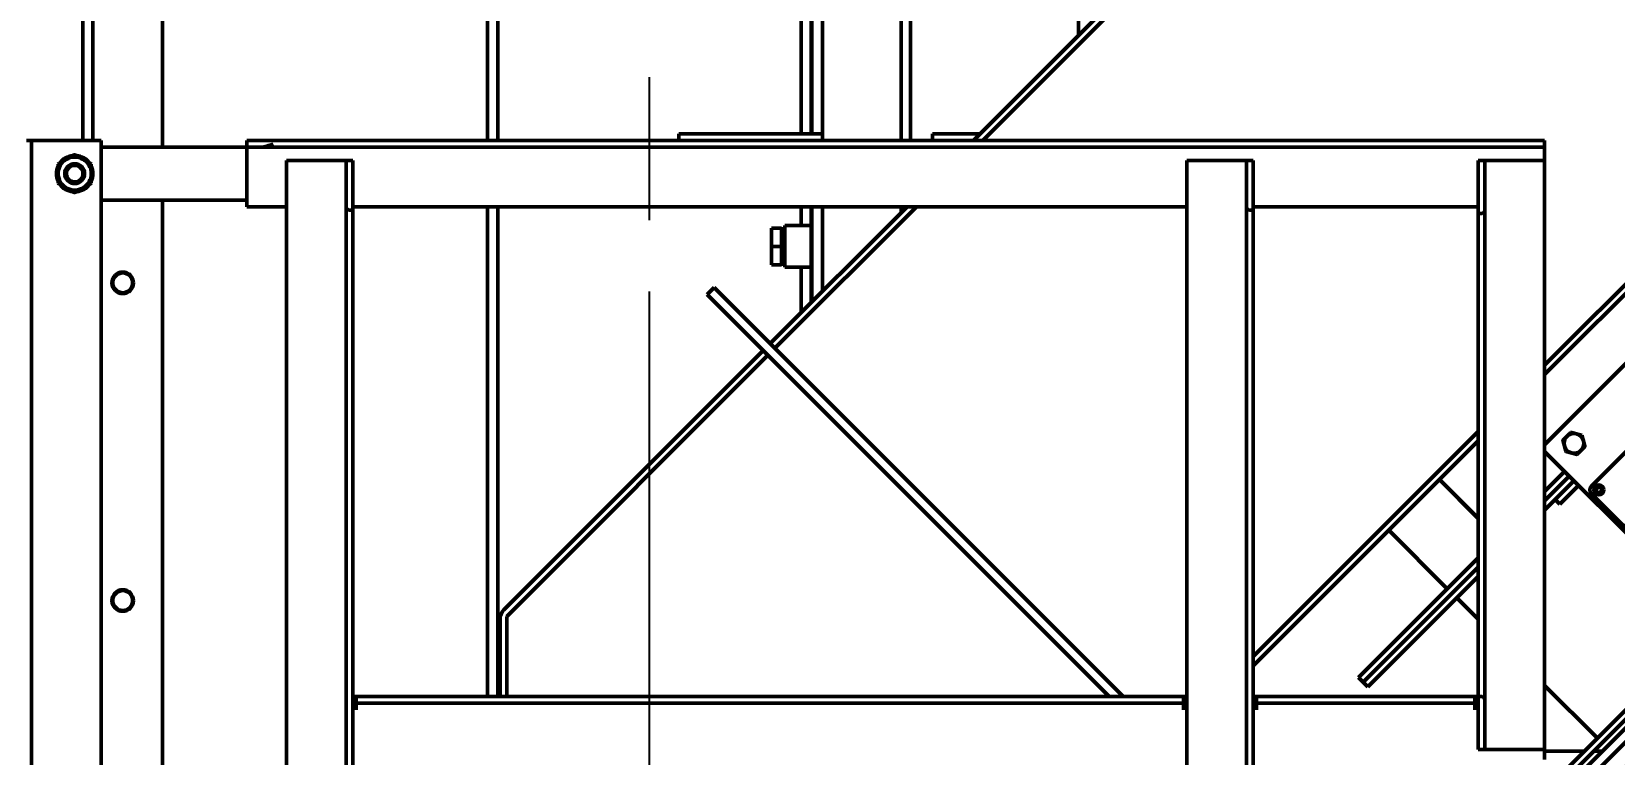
# Model space of a CAD drawing. Header units: inches. Extents: x 11 to 1621, y 11 to 1332.
# Drawn here: x 1144.5 to 1204.3, y 388.3 to 415.6 of the extents above; entities that cross this region are included whole.
import ezdxf

# ---------------------------------------------------------------- set-up
doc = ezdxf.new("R2010")
doc.units = ezdxf.units.IN
doc.header["$LTSCALE"] = 48
doc.header["$MEASUREMENT"] = 0
doc.linetypes.add('CHAIN', pattern=[0.7087, 0.4724, -0.0591, 0.1181, -0.0591])
for name, color, linetype, lineweight in [('Centerline (ANSI)', 7, 'Continuous', 25), ('Dimension (ANSI)', 7, 'Continuous', 25), ('Visible (ANSI)', 7, 'Continuous', 50)]:
    doc.layers.add(name, color=color, linetype=linetype, lineweight=lineweight)
doc.styles.add('Dimension Text', font='tahoma.ttf')
doc.dimstyles.new('ELC FT', dxfattribs={"dimscale": 48, "dimtxt": 0.12, "dimasz": 0.098425, "dimexe": 0.05, "dimexo": 0.1, "dimgap": 0.031496, "dimtad": 1, "dimdec": 5, "dimzin": 3, "dimdsep": 46, "dimlunit": 4, "dimtxsty": 'Dimension Text', "dimcen": 0.09, "dimdle": 0.5, "dimclrd": 5, "dimclre": 5, "dimclrt": 256, "dimadec": 1, "dimazin": 3, "dimtfac": 0.833333, "dimtofl": 0, "dimtmove": 0, "dimatfit": 3, "dimfxl": 0, "dimfrac": 2, "dimtolj": 1, "dimtzin": 0, "dimlwd": 25, "dimlwe": 25, "dimarcsym": 0})

# ---------------------------------------------------------------- blocks, each defined once
blk = doc.blocks.new('*D32')
at = {"layer": 'Defpoints', "color": 0, "linetype": 'Continuous', "transparency": 16777216}
for p in [(1009.144, 460.889), (1167.944, 460.889), (1018.545, 291.451)]:
    blk.add_point(p, dxfattribs=at)
at = {"layer": 'Dimension (ANSI)', "color": 5, "linetype": 'Continuous', "lineweight": 25, "transparency": 16777216}
for p, q in [((1163.144, 460.889), (1006.744, 460.889)), ((1009.144, 296.176), (1009.144, 456.165)), ((1013.745, 291.451), (1006.744, 291.451))]:
    blk.add_line(p, q, dxfattribs=at)
at = {"layer": 'Dimension (ANSI)', "color": 5, "linetype": 'Continuous', "transparency": 16777216}
for points in [[(1008.356, 456.165), (1009.931, 456.165), (1009.144, 460.889)], [(1008.356, 296.176), (1009.931, 296.176), (1009.144, 291.451)]]:
    blk.add_solid(points, dxfattribs=at)
at = {"layer": 'Dimension (ANSI)', "linetype": 'Continuous', "lineweight": 25, "transparency": 16777216, "insert": (1003.996, 376.17), "char_height": 5.76, "attachment_point": 5, "rotation": 90, "style": 'Dimension Text'}
blk.add_mtext('\\A1;14\'-1 7/16"', dxfattribs=at)
blk = doc.blocks.new('*D51')
at = {"layer": 'Defpoints', "color": 0, "linetype": 'Continuous', "transparency": 16777216}
for p in [(1146.447, 546.451), (994.545, 291.451), (1018.545, 291.451)]:
    blk.add_point(p, dxfattribs=at)
at = {"layer": 'Dimension (ANSI)', "color": 5, "linetype": 'Continuous', "lineweight": 25, "transparency": 16777216}
for p, q in [((1141.647, 546.451), (992.145, 546.451)), ((994.545, 541.727), (994.545, 296.176)), ((1013.745, 291.451), (992.145, 291.451))]:
    blk.add_line(p, q, dxfattribs=at)
at = {"layer": 'Dimension (ANSI)', "color": 5, "linetype": 'Continuous', "transparency": 16777216}
for points in [[(993.758, 541.727), (995.333, 541.727), (994.545, 546.451)], [(993.758, 296.176), (995.333, 296.176), (994.545, 291.451)]]:
    blk.add_solid(points, dxfattribs=at)
at = {"layer": 'Dimension (ANSI)', "linetype": 'Continuous', "lineweight": 25, "transparency": 16777216, "insert": (990.034, 418.951), "char_height": 5.76, "attachment_point": 5, "rotation": 90, "style": 'Dimension Text'}
blk.add_mtext('\\A1;21\'-3"', dxfattribs=at)

msp = doc.modelspace()

# ---------------------------------------------------------------- linework, layer by layer
at = {"layer": 'Centerline (ANSI)', "linetype": 'CHAIN', "ltscale": 0.952448}
msp.add_line((1167.836979, 286.951101), (1167.836979, 506.511101), dxfattribs=at)
at = {"layer": 'Visible (ANSI)'}
for p, q in [((1149.446979, 504.524324), (1149.446979, 411.201101)), ((1146.446979, 411.451101), (1146.446979, 503.33346)), ((1146.821979, 503.437014), (1146.821979, 411.451101)), ((1161.726979, 411.451101), (1161.726979, 500.321101)), ((1162.106979, 411.451101), (1162.106979, 500.701101)), ((1173.946979, 411.701101), (1173.946979, 453.201101)), ((1173.974406, 411.701101), (1173.974406, 453.201101)), ((1174.377883, 411.451101), (1174.377883, 453.201101)), ((1177.337918, 411.451101), (1177.337918, 453.201101)), ((1177.694035, 411.451101), (1177.694035, 453.201101)), ((1184.041817, 415.424725), (1184.041817, 453.201101)), ((1180.068193, 411.451101), (1202.59803, 433.980938)), ((1202.774807, 433.804162), (1180.421746, 411.451101)), ((1173.566979, 411.701101), (1173.566979, 431.451101)), ((1201.634479, 402.965349), (1213.436313, 414.767183)), ((1213.46226, 414.439577), (1201.634479, 402.611796)), ((1144.509479, 411.451101), (1144.319479, 411.451101)), ((1144.509479, 411.451101), (1144.889479, 411.451101)), ((1144.509479, 379.412161), (1144.509479, 411.451101)), ((1144.889479, 411.451101), (1146.944479, 411.451101)), ((1147.134479, 411.451101), (1146.944479, 411.451101)), ((1147.134479, 411.451101), (1147.134479, 380.499471)), ((1147.145814, 411.201101), (1147.134479, 411.201101)), ((1147.145814, 411.201101), (1152.634479, 411.201101)), ((1153.634479, 411.451101), (1152.634479, 411.451101)), ((1152.634479, 411.201101), (1152.634479, 411.451101)), ((1152.634479, 411.201101), (1153.159506, 411.201101)), ((1152.634479, 411.201101), (1152.634479, 410.951101)), ((1201.634479, 411.201101), (1153.159506, 411.201101)), ((1201.634479, 411.451101), (1153.634479, 411.451101)), ((1168.946979, 411.701101), (1174.377883, 411.701101)), ((1168.946979, 411.451101), (1168.946979, 411.701101)), ((1178.522241, 411.701101), (1180.318193, 411.701101)), ((1178.522241, 411.451101), (1178.522241, 411.701101)), ((1201.634479, 411.451101), (1201.634479, 411.321101)), ((1201.634479, 411.201101), (1201.634479, 411.321101)), ((1201.634479, 411.201101), (1201.634479, 410.951101)), ((1152.634479, 410.951101), (1152.634479, 409.071101)), ((1154.134479, 362.701101), (1154.134479, 410.701101)), ((1154.134479, 410.701101), (1154.254479, 410.701101)), ((1156.134479, 410.701101), (1154.254479, 410.701101)), ((1156.384479, 410.701101), (1156.134479, 410.701101)), ((1156.384479, 410.701101), (1156.384479, 408.946101)), ((1156.634479, 410.701101), (1156.384479, 410.701101)), ((1156.634479, 408.826101), (1156.634479, 410.701101)), ((1188.134479, 370.706745), (1188.134479, 410.701101)), ((1188.134479, 410.701101), (1188.254479, 410.701101)), ((1190.134479, 410.701101), (1188.254479, 410.701101)), ((1190.384479, 410.701101), (1190.134479, 410.701101)), ((1190.384479, 410.701101), (1190.384479, 408.946101)), ((1190.634479, 410.701101), (1190.384479, 410.701101)), ((1190.634479, 408.826101), (1190.634479, 410.701101)), ((1199.134479, 408.701101), (1199.134479, 410.701101)), ((1199.134479, 410.701101), (1199.384479, 410.701101)), ((1199.384479, 410.701101), (1199.384479, 408.821101)), ((1199.634479, 410.701101), (1199.384479, 410.701101)), ((1201.514479, 410.701101), (1199.634479, 410.701101)), ((1201.514479, 410.701101), (1201.634479, 410.701101)), ((1201.634479, 410.951101), (1201.634479, 410.701101)), ((1201.634479, 388.451101), (1201.634479, 410.701101)), ((1147.145814, 409.201101), (1147.134479, 409.201101)), ((1152.634479, 409.201101), (1147.145814, 409.201101)), ((1149.446979, 409.201101), (1149.446979, 376.076101)), ((1152.634479, 408.951101), (1152.634479, 409.071101)), ((1154.134479, 408.951101), (1152.634479, 408.951101)), ((1156.384479, 362.701101), (1156.384479, 408.946101)), ((1156.504479, 408.826101), (1156.634479, 408.826101)), ((1188.134479, 408.951101), (1156.634479, 408.951101)), ((1156.634479, 362.701101), (1156.634479, 408.826101)), ((1161.726979, 390.451101), (1161.726979, 408.951101)), ((1162.106979, 390.451101), (1162.106979, 408.951101)), ((1172.398436, 403.781344), (1177.568193, 408.951101)), ((1177.921746, 408.951101), (1172.575213, 403.604567)), ((1173.566979, 408.236101), (1173.566979, 408.951101)), ((1173.946979, 405.329888), (1173.946979, 408.951101)), ((1173.974406, 405.357315), (1173.974406, 408.951101)), ((1174.377883, 405.760791), (1174.377883, 408.951101)), ((1177.337918, 408.720826), (1177.337918, 408.951101)), ((1190.384479, 377.98553), (1190.384479, 408.946101)), ((1190.504479, 408.826101), (1190.634479, 408.826101)), ((1199.134479, 408.951101), (1190.634479, 408.951101)), ((1190.634479, 377.902642), (1190.634479, 408.826101)), ((1199.384479, 408.821101), (1199.384479, 390.331101)), ((1172.946979, 406.666101), (1172.946979, 408.236101)), ((1172.946979, 408.236101), (1173.946979, 408.236101)), ((1199.264479, 408.701101), (1199.134479, 408.701101)), ((1199.134479, 390.451101), (1199.134479, 408.701101)), ((1172.441979, 408.141101), (1172.821979, 408.141101)), ((1172.441979, 408.141101), (1172.441979, 407.451101)), ((1172.821979, 407.451101), (1172.821979, 408.141101)), ((1172.821979, 408.114471), (1172.875323, 408.114471)), ((1172.875323, 406.78773), (1172.875323, 408.114471)), ((1172.946979, 408.112232), (1172.875323, 408.114471)), ((1172.441979, 407.451101), (1172.821979, 407.451101)), ((1172.441979, 407.451101), (1172.441979, 406.761101)), ((1172.821979, 406.761101), (1172.821979, 407.451101)), ((1172.441979, 406.761101), (1172.821979, 406.761101)), ((1172.821979, 406.78773), (1172.875323, 406.78773)), ((1172.946979, 406.78997), (1172.875323, 406.78773)), ((1172.946979, 406.666101), (1173.946979, 406.666101)), ((1173.566979, 404.949888), (1173.566979, 406.666101)), ((1170.277116, 405.902665), (1170.011951, 405.637499)), ((1170.277116, 405.902665), (1185.728679, 390.451101)), ((1170.011951, 405.637499), (1185.198349, 390.451101)), ((1205.751352, 404.077003), (1201.634479, 399.960131)), ((1162.343426, 393.726334), (1172.133271, 403.516179)), ((1208.566131, 403.557016), (1203.969937, 398.960822)), ((1172.310048, 403.339402), (1162.446979, 393.476334)), ((1190.634479, 391.965349), (1199.134479, 400.465349)), ((1199.134479, 400.111796), (1190.634479, 391.611796)), ((1201.634479, 399.708594), (1208.592694, 392.750379)), ((1199.134479, 397.176166), (1197.666665, 398.643981)), ((1197.674737, 398.652053), (1199.134479, 397.19231)), ((1202.392587, 398.950486), (1201.634479, 398.192379)), ((1202.569364, 398.77371), (1201.634479, 397.838825)), ((1203.404057, 398.394943), (1203.969937, 398.960822)), ((1203.969937, 398.960822), (1203.970122, 398.960636)), ((1203.969937, 398.960822), (1203.970122, 398.960636)), ((1202.039034, 397.889826), (1202.746141, 398.596933)), ((1202.215818, 397.713042), (1202.922924, 398.420149)), ((1208.674501, 392.842044), (1203.404057, 398.112487)), ((1201.634479, 397.485272), (1202.039034, 397.889826)), ((1202.039034, 397.889826), (1202.215818, 397.713042)), ((1195.754961, 396.732278), (1197.96467, 394.522569)), ((1199.134479, 395.692379), (1194.605913, 391.163812)), ((1199.134479, 395.338825), (1194.782689, 390.987035)), ((1194.967966, 390.818758), (1199.134479, 394.985272)), ((1198.326733, 394.177525), (1199.134479, 393.369779)), ((1162.196979, 390.451101), (1162.196979, 393.372781)), ((1162.446979, 393.476334), (1162.446979, 390.451101)), ((1208.226218, 393.116855), (1200.448044, 385.338681)), ((1208.387431, 392.955642), (1200.661526, 385.229738)), ((1207.342335, 392.586525), (1200.271267, 385.515458)), ((1207.794822, 391.832703), (1201.173057, 385.210939)), ((1194.782689, 390.987035), (1194.605913, 391.163812)), ((1194.967966, 390.818758), (1194.791189, 390.995535)), ((1201.634479, 390.869779), (1203.630034, 388.874225)), ((1156.759479, 390.451101), (1156.634479, 390.451101)), ((1156.759479, 390.321101), (1156.759479, 390.451101)), ((1188.009479, 390.451101), (1156.759479, 390.451101)), ((1156.759479, 390.321101), (1156.759479, 390.201101)), ((1188.009479, 390.451101), (1188.009479, 390.321101)), ((1188.134479, 390.451101), (1188.009479, 390.451101)), ((1188.009479, 390.201101), (1188.009479, 390.321101)), ((1190.759479, 390.451101), (1190.634479, 390.451101)), ((1190.759479, 390.321101), (1190.759479, 390.451101)), ((1199.009479, 390.451101), (1190.759479, 390.451101)), ((1190.759479, 390.321101), (1190.759479, 390.201101)), ((1199.009479, 390.451101), (1199.009479, 390.321101)), ((1199.134479, 390.451101), (1199.009479, 390.451101)), ((1199.009479, 390.201101), (1199.009479, 390.321101)), ((1199.134479, 388.451101), (1199.134479, 390.451101)), ((1199.134479, 390.451101), (1199.264479, 390.451101)), ((1199.384479, 390.331101), (1199.384479, 388.451101)), ((1156.759479, 389.951101), (1156.759479, 390.201101)), ((1188.009479, 390.201101), (1156.759479, 390.201101)), ((1188.009479, 390.201101), (1188.009479, 389.951101)), ((1190.759479, 389.951101), (1190.759479, 390.201101)), ((1199.009479, 390.201101), (1190.759479, 390.201101)), ((1199.009479, 390.201101), (1199.009479, 389.951101)), ((1199.384479, 388.451101), (1199.134479, 388.451101)), ((1199.634479, 388.451101), (1199.384479, 388.451101)), ((1201.514479, 388.451101), (1199.634479, 388.451101)), ((1201.514479, 388.451101), (1201.634479, 388.451101)), ((1201.634479, 388.451101), (1201.634479, 388.071101)), ((1203.136044, 388.380235), (1201.634479, 388.380235)), ((1203.759479, 388.380235), (1203.489598, 388.380235)), ((1203.812024, 388.380235), (1203.759479, 388.380235))]:
    msp.add_line(p, q, dxfattribs=at)
for centre, radius in [((1146.134479, 410.201101), 0.375127), ((1146.134479, 410.201101), 0.375), ((1146.134479, 410.201101), 0.313655), ((1147.946979, 406.076101), 0.40625), ((1147.946979, 406.076101), 0.375), ((1247.196979, 358.380235), 48.3125), ((1247.196979, 358.380235), 46.34375), ((1203.687094, 398.253715), 0.1875), ((1203.687094, 398.253715), 0.16875), ((1147.946979, 394.076101), 0.40625), ((1147.946979, 394.076101), 0.375)]:
    msp.add_circle(centre, radius, dxfattribs=at)
for centre, radius, start, end in [((1146.134479, 410.201101), 0.625, 120, 180), ((1146.134479, 410.201101), 0.6875, 95.38002267, 144.61997733), ((1146.134479, 410.201101), 0.625, 60, 120), ((1146.134479, 410.201101), 0.6875, 35.38002267, 84.61997733), ((1146.134479, 410.201101), 0.625, 0, 60), ((1146.134479, 410.201101), 0.6875, 155.38002267, 204.61997733), ((1146.134479, 410.201101), 0.625, 180, 240), ((1146.134479, 410.201101), 0.625, 300, 0), ((1146.134479, 410.201101), 0.6875, 335.38002267, 24.61997733), ((1146.134479, 410.201101), 0.6875, 215.38002267, 264.61997733), ((1146.134479, 410.201101), 0.625, 240, 300), ((1146.134479, 410.201101), 0.6875, 275.38002267, 324.61997733), ((1156.504479, 408.946101), 0.12, 180, 270), ((1190.504479, 408.946101), 0.12, 180, 270), ((1199.264479, 408.821101), 0.12, 270, 0), ((1202.746148, 400.011139), 0.375, 135, 195), ((1202.746148, 400.011139), 0.375, 195, 255), ((1202.746148, 400.011139), 0.375, 75, 135), ((1202.746148, 400.011139), 0.375, 15, 75), ((1202.746148, 400.011139), 0.375, 315, 15), ((1202.746148, 400.011139), 0.375, 255, 315), ((1203.687094, 398.253715), 0.108253, 135, 195), ((1203.687094, 398.253715), 0.108253, 195, 255), ((1203.687094, 398.253715), 0.108253, 75, 135), ((1203.687094, 398.253715), 0.108253, 255, 315), ((1203.687094, 398.253715), 0.108253, 15, 75), ((1203.687094, 398.253715), 0.108253, 315, 15), ((1162.696979, 393.372781), 0.5, 135, 180), ((1247.196979, 358.380235), 51.6875, 136.90559184, 149.43999559), ((1247.196979, 358.380235), 50.625, 136.94560097, 149.61095159), ((1247.196979, 358.380235), 50.62647, 137.15080278, 149.58352377), ((1199.264479, 390.331101), 0.12, 0, 90)]:
    msp.add_arc(centre, radius, start, end, dxfattribs=at)
msp.add_ellipse((1203.546061, 398.253715), major_axis=(-0.200549, 0), ratio=0.997264689, start_param=5.499156672, end_param=7.067213943, dxfattribs=at)
msp.add_open_spline([(1153.634479, 411.321101), (1153.557663, 411.294491), (1153.474135, 411.265293), (1153.310786, 411.218781), (1153.231045, 411.201101), (1153.159506, 411.201101)], degree=3, knots=[0, 0, 0, 0, 0.619465248, 0.619465248, 1.238930496, 1.238930496, 1.238930496, 1.238930496], dxfattribs=at)
for points, weights in [([(1145.509479, 410.561945), (1145.676948, 410.658633), (1145.821979, 410.742367)], [1, 1.0379548493, 1]), ([(1145.821979, 410.742367), (1145.967011, 410.826101), (1146.134479, 410.922789)], [1, 1.0379548493, 1]), ([(1146.134479, 410.922789), (1146.301948, 410.826101), (1146.446979, 410.742367)], [1, 1.0379548493, 1]), ([(1146.446979, 410.742367), (1146.592011, 410.658633), (1146.759479, 410.561945)], [1, 1.0379548493, 1]), ([(1145.509479, 410.201101), (1145.509479, 410.368569), (1145.509479, 410.561945)], [1, 1.0379548493, 1]), ([(1145.509479, 409.840257), (1145.509479, 410.033633), (1145.509479, 410.201101)], [1, 1.0379548493, 1]), ([(1146.759479, 410.561945), (1146.759479, 410.368569), (1146.759479, 410.201101)], [1, 1.0379548493, 1]), ([(1146.759479, 410.201101), (1146.759479, 410.033633), (1146.759479, 409.840257)], [1, 1.0379548493, 1]), ([(1145.821979, 409.659835), (1145.676948, 409.743569), (1145.509479, 409.840257)], [1, 1.0379548493, 1]), ([(1146.134479, 409.479413), (1145.967011, 409.576101), (1145.821979, 409.659835)], [1, 1.0379548493, 1]), ([(1146.446979, 409.659835), (1146.301948, 409.576101), (1146.134479, 409.479413)], [1, 1.0379548493, 1]), ([(1146.759479, 409.840257), (1146.592011, 409.743569), (1146.446979, 409.659835)], [1, 1.0379548493, 1]), ([(1202.480983, 400.276305), (1202.552033, 400.347355), (1202.634076, 400.429398)], [1.92230568987, 1.92230568987, 1.78429035091]), ([(1202.634076, 400.429398), (1202.746148, 400.399368), (1202.843205, 400.373362)], [1.78429035091, 1.92230568987, 1.92230568987]), ([(1202.32789, 400.123211), (1202.409932, 400.205254), (1202.480983, 400.276305)], [1.78429035091, 1.92230568987, 1.92230568987]), ([(1202.383926, 399.914082), (1202.357919, 400.011139), (1202.32789, 400.123211)], [1.92230568987, 1.92230568987, 1.78429035091]), ([(1202.439961, 399.704953), (1202.409932, 399.817025), (1202.383926, 399.914082)], [1.78429035091, 1.92230568987, 1.92230568987]), ([(1202.843205, 400.373362), (1202.940262, 400.347355), (1203.052334, 400.317326)], [1.92230568987, 1.92230568987, 1.78429035091]), ([(1203.164406, 399.899068), (1203.082364, 399.817025), (1203.011313, 399.745974)], [1.78429035091, 1.92230568987, 1.92230568987]), ([(1203.052334, 400.317326), (1203.082364, 400.205254), (1203.10837, 400.108197)], [1.78429035091, 1.92230568987, 1.92230568987]), ([(1203.10837, 400.108197), (1203.134376, 400.011139), (1203.164406, 399.899068)], [1.92230568987, 1.92230568987, 1.78429035091]), ([(1202.649091, 399.648917), (1202.552033, 399.674924), (1202.439961, 399.704953)], [1.92230568987, 1.92230568987, 1.78429035091]), ([(1202.85822, 399.592881), (1202.746148, 399.622911), (1202.649091, 399.648917)], [1.78429035091, 1.92230568987, 1.92230568987]), ([(1203.011313, 399.745974), (1202.940262, 399.674924), (1202.85822, 399.592881)], [1.92230568987, 1.92230568987, 1.78429035091]), ([(1203.610547, 398.330262), (1203.596538, 398.277979), (1203.582529, 398.225697)], [1.19489831607, 1.37974972887, 1.19489831607]), ([(1203.659076, 398.14915), (1203.620803, 398.187424), (1203.582529, 398.225697)], [1.19489831607, 1.37974972887, 1.19489831607]), ([(1203.715112, 398.358279), (1203.66283, 398.344271), (1203.610547, 398.330262)], [1.19489831607, 1.37974972887, 1.19489831607]), ([(1203.659076, 398.14915), (1203.711358, 398.163159), (1203.763641, 398.177168)], [1.19489831607, 1.37974972887, 1.19489831607]), ([(1203.715112, 398.358279), (1203.753385, 398.320006), (1203.791659, 398.281733)], [1.19489831607, 1.37974972887, 1.19489831607]), ([(1203.763641, 398.177168), (1203.77765, 398.229451), (1203.791659, 398.281733)], [1.19489831607, 1.37974972887, 1.19489831607])]:
    msp.add_rational_spline(points, weights, degree=2, dxfattribs=at)

# ---------------------------------------------------------------- dimensions: what is measured, and where the dimension line sits
at = {"layer": 'Dimension (ANSI)', "color": 5, "linetype": 'Continuous', "lineweight": 25, "true_color": 0x0000ff}
for base, p1, p2, picture, middle in [((994.545281, 291.451101), (1146.446979, 546.451101), (1018.545281, 291.451101), '*D51', (994.545281, 418.951101)), ((1009.143755, 460.889261), (1018.545281, 291.451101), (1167.944479, 460.889261), '*D32', (1009.143755, 376.170181))]:
    dim = msp.add_linear_dim(base=base, p1=p1, p2=p2, angle=270, dimstyle='ELC FT', override={"dimgap": 0.031496, "dimdec": 5, "dimlfac": 1, "dimtol": 0, "dimlim": 0, "dimtp": 0, "dimtm": 0, "dimtdec": 2, "dimatfit": 1}, dxfattribs=at)
    dim.commit()
    dim.dimension.update_dxf_attribs({"geometry": picture, "text_midpoint": middle, "dimtype": 160})

doc.saveas('drawing.dxf')
